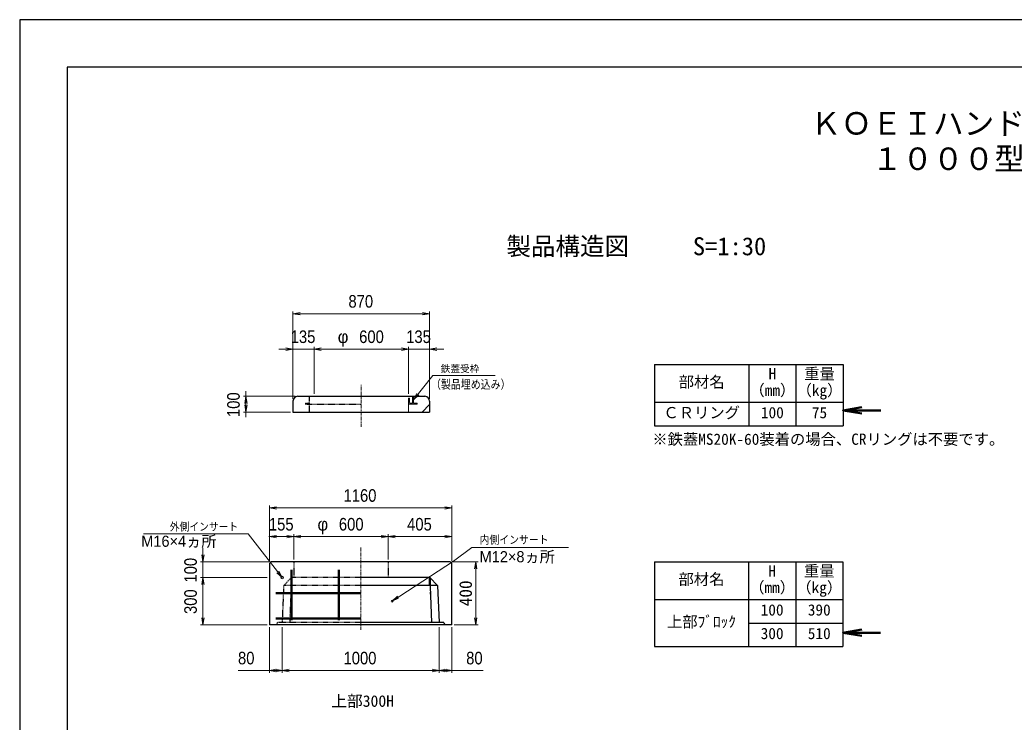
# Model space of a CAD drawing. Units: millimetres, scale not verified. Extents: x -210 to 210, y -148 to 148.
# Drawn here: x -210 to 1, y -0.4 to 148.5 of the extents above; entities that cross this region are included whole.
import ezdxf
from ezdxf.enums import TextEntityAlignment as Align

# ---------------------------------------------------------------- set-up
doc = ezdxf.new("R2010")
doc.units = ezdxf.units.MM
doc.linetypes.add('USER1', pattern=[12.95, 6.35, -3.175, 0.25, -3.175])
doc.linetypes.add('USER2', pattern=[4.7625, 3.175, -1.5875])
doc.layers.add('0-0', color=7, linetype='Continuous')
for name, color, linetype, lineweight in [('0-1_0', 9, 'Continuous', 25), ('0-2_dims', 2, 'Continuous', 13), ('0-3_pen1実線', 4, 'Continuous', 13), ('0-4_pen2実線', 3, 'Continuous', 13), ('0-5_pen3実線', 7, 'Continuous', 25), ('0-6_pen4実線', 6, 'Continuous', 25), ('0-7_pen1一点', 4, 'USER1', 13), ('0-8_pen2破線', 3, 'USER2', 25), ('0-9_鉄筋１', 7, 'Continuous', 50), ('0-A_鉄筋２', 7, 'Continuous', 50)]:
    doc.layers.add(name, color=color, linetype=linetype, lineweight=lineweight)
doc.styles.add('ＭＳ ゴシック', font='')
doc.styles.add('ＭＳ Ｐゴシック', font='')
doc.styles.get('ＭＳ ゴシック').set_extended_font_data('MS Gothic')
doc.styles.get('ＭＳ Ｐゴシック').set_extended_font_data('MS PGothic')

# ---------------------------------------------------------------- blocks, each defined once
blk = doc.blocks.new('部分図 1')
at = {"layer": '0-1_0'}
blk.add_lwpolyline([(0, 0), (12600, 0), (12600, 8910), (0, 8910)], close=True, dxfattribs=at)
at = {"layer": '0-2_dims'}
for p, q in [((1738.43, 6500.9), (1738.43, 7055.84)), ((1738.43, 7040.84), (2608.43, 7040.84)), ((2608.43, 6515.9), (2608.43, 7055.84)), ((1738.43, 6815.84), (1648.43, 6815.84)), ((1738.43, 6500.9), (1738.43, 6830.84)), ((1873.43, 6815.84), (1738.43, 6815.84)), ((1873.43, 6530.9), (1873.43, 6830.84)), ((1873.43, 6530.9), (1873.43, 6830.84)), ((1873.43, 6815.84), (2473.43, 6815.84)), ((1873.43, 6815.84), (1963.43, 6815.84)), ((2473.43, 6815.84), (2383.43, 6815.84)), ((2473.43, 6530.9), (2473.43, 6830.84)), ((2473.43, 6530.9), (2473.43, 6830.84)), ((2473.43, 6815.84), (2608.43, 6815.84)), ((2608.43, 6500.9), (2608.43, 6830.84)), ((2608.43, 6815.84), (2698.43, 6815.84)), ((1438.48, 6515.9), (1438.48, 6547.71)), ((1753.43, 6515.9), (1423.48, 6515.9)), ((1438.48, 6515.9), (1438.48, 6415.9)), ((1723.43, 6415.9), (1423.48, 6415.9)), ((1438.48, 6415.9), (1438.48, 6384.08)), ((1589.43, 5468), (1589.43, 5821.21)), ((2749.43, 5806.21), (1589.43, 5806.21)), ((2749.43, 5468), (2749.43, 5821.21)), ((1589.43, 5468), (1589.43, 5638.26)), ((1744.43, 5478), (1744.43, 5638.26)), ((1744.43, 5478), (1744.43, 5638.26)), ((2344.43, 5478), (2344.43, 5638.26)), ((2344.43, 5478), (2344.43, 5638.26)), ((2749.43, 5468), (2749.43, 5638.26)), ((1589.43, 5623.26), (1585.11, 5623.26)), ((1744.43, 5623.26), (1589.43, 5623.26)), ((1744.43, 5623.26), (1748.74, 5623.26)), ((1744.43, 5623.26), (2344.43, 5623.26)), ((2344.43, 5623.26), (2749.43, 5623.26)), ((1165.43, 5463), (1165.43, 5553)), ((1584.43, 5463), (1150.43, 5463)), ((1165.43, 5363), (1165.43, 5463)), ((1574.43, 5363), (1150.43, 5363)), ((1574.43, 5363), (1150.43, 5363)), ((1165.43, 5363), (1165.43, 5063)), ((1165.43, 5363), (1165.43, 5273)), ((1574.43, 5063), (1150.43, 5063)), ((1589.43, 5048), (1589.43, 4757)), ((1669.43, 5048), (1669.43, 4757)), ((1669.43, 5048), (1669.43, 4757)), ((2669.43, 5048), (2669.43, 4757)), ((2669.43, 5048), (2669.43, 4757)), ((2749.43, 5048), (2749.43, 4757)), ((1669.43, 4772), (2669.43, 4772))]:
    blk.add_line(p, q, dxfattribs=at)
at = {"layer": '0-2_dims', "lineweight": 18}
for p, q in [((2674.44, 6649.25), (3025.91, 6649.25)), ((1408.57, 5640.91), (787.1, 5640.91)), ((2876.85, 5553.28), (3493.32, 5553.28)), ((2754.43, 5463), (2917.43, 5463)), ((2902.43, 5463), (2902.43, 5063)), ((2764.43, 5063), (2917.43, 5063))]:
    blk.add_line(p, q, dxfattribs=at)
at = {"layer": '0-2_dims', "lineweight": 50}
for p, q in [((5240.43, 6426.18), (5481, 6426.18)), ((5238.94, 5012.5), (5479.51, 5012.5))]:
    blk.add_line(p, q, dxfattribs=at)
at = {"layer": '0-2_dims'}
for points in [[(1783.43, 7048.34), (1738.43, 7040.84), (1783.43, 7033.34)], [(2563.43, 7033.34), (2608.43, 7040.84), (2563.43, 7048.34)], [(1693.43, 6808.34), (1738.43, 6815.84), (1693.43, 6823.34)], [(1918.43, 6823.34), (1873.43, 6815.84), (1918.43, 6808.34)], [(1918.43, 6823.34), (1873.43, 6815.84), (1918.43, 6808.34)], [(2428.43, 6808.34), (2473.43, 6815.84), (2428.43, 6823.34)], [(2428.43, 6808.34), (2473.43, 6815.84), (2428.43, 6823.34)], [(2653.43, 6823.34), (2608.43, 6815.84), (2653.43, 6808.34)], [(2505.43, 6493.9), (2629.44, 6649.25), (2674.44, 6649.25)], [(2527.64, 6533.74), (2505.43, 6493.9), (2539.36, 6524.38)], [(1445.98, 6470.9), (1438.48, 6515.9), (1430.98, 6470.9)], [(1430.98, 6460.9), (1438.48, 6415.9), (1445.98, 6460.9)], [(1634.43, 5813.71), (1589.43, 5806.21), (1634.43, 5798.71)], [(2704.43, 5798.71), (2749.43, 5806.21), (2704.43, 5813.71)], [(1669.43, 5363), (1453.57, 5640.91), (1408.57, 5640.91)], [(1634.43, 5630.76), (1589.43, 5623.26), (1634.43, 5615.76)], [(1699.43, 5615.76), (1744.43, 5623.26), (1699.43, 5630.76)], [(1789.43, 5630.76), (1744.43, 5623.26), (1789.43, 5615.76)], [(2299.43, 5615.76), (2344.43, 5623.26), (2299.43, 5630.76)], [(2389.43, 5630.76), (2344.43, 5623.26), (2389.43, 5615.76)], [(2704.43, 5615.76), (2749.43, 5623.26), (2704.43, 5630.76)], [(1157.93, 5508), (1165.43, 5463), (1172.93, 5508)], [(2369.43, 5213), (2760.57, 5468), (2876.85, 5553.28)], [(1635.9, 5393.94), (1669.43, 5363), (1647.75, 5403.14)], [(1172.93, 5318), (1165.43, 5363), (1157.93, 5318)], [(1172.93, 5318), (1165.43, 5363), (1157.93, 5318)], [(2403.03, 5243.86), (2369.43, 5213), (2411.22, 5231.29)], [(1157.93, 5108), (1165.43, 5063), (1172.93, 5108)], [(1669.43, 4772), (1589.43, 4772), (1388.6, 4772)], [(1634.43, 4779.5), (1589.43, 4772), (1634.43, 4764.5)], [(1624.43, 4764.5), (1669.43, 4772), (1624.43, 4779.5)], [(1714.43, 4779.5), (1669.43, 4772), (1714.43, 4764.5)], [(2624.43, 4764.5), (2669.43, 4772), (2624.43, 4779.5)], [(2714.43, 4779.5), (2669.43, 4772), (2714.43, 4764.5)], [(2669.43, 4772), (2749.43, 4772), (2950.25, 4772)], [(2704.43, 4764.5), (2749.43, 4772), (2704.43, 4779.5)]]:
    blk.add_lwpolyline(points, dxfattribs=at)
at = {"layer": '0-2_dims', "lineweight": 50}
for points in [[(5360.43, 6446.18), (5240.43, 6426.18), (5360.43, 6406.18)], [(5358.94, 5032.5), (5238.94, 5012.5), (5358.94, 4992.5)]]:
    blk.add_lwpolyline(points, dxfattribs=at)
at = {"layer": '0-2_dims', "lineweight": 18}
for points in [[(2909.93, 5418), (2902.43, 5463), (2894.93, 5418)], [(2894.93, 5108), (2902.43, 5063), (2909.93, 5108)]]:
    blk.add_lwpolyline(points, dxfattribs=at)
at = {"layer": '0-3_pen1実線'}
for p, q in [((2473.43, 6462.92), (2476.4, 6465.9)), ((2505.43, 6494.92), (2526.4, 6515.9)), ((2561.11, 6415.9), (2608.43, 6463.21))]:
    blk.add_line(p, q, dxfattribs=at)
at = {"layer": '0-4_pen2実線'}
for p, q in [((2473.43, 6503.4), (2473.43, 6465.9)), ((2473.43, 6503.4), (2479.43, 6503.4)), ((2529.43, 6465.9), (2473.43, 6465.9)), ((2473.43, 6465.9), (2473.43, 6415.9)), ((2499.43, 6471.9), (2479.43, 6471.9)), ((2499.43, 6515.9), (2499.43, 6471.9)), ((2505.43, 6515.9), (2505.43, 6471.9)), ((2529.43, 6471.9), (2505.43, 6471.9)), ((2529.43, 6471.9), (2529.43, 6465.9))]:
    blk.add_line(p, q, dxfattribs=at)
at = {"layer": '0-4_pen2実線', "linetype": 'USER2'}
blk.add_line((2479.43, 6503.4), (2479.43, 6471.9), dxfattribs=at)
at = {"layer": '0-4_pen2実線'}
for centre, radius in [((1669.43, 5363), 8), ((2369.43, 5213), 6)]:
    blk.add_circle(centre, radius, dxfattribs=at)
at = {"layer": '0-5_pen3実線'}
for p, q in [((4640.43, 6718.68), (4640.43, 6328.68)), ((4940.43, 6718.68), (4940.43, 6328.68)), ((1738.43, 6485.9), (1738.43, 6415.9)), ((1768.43, 6515.9), (2578.43, 6515.9)), ((2608.43, 6485.9), (2608.43, 6415.9)), ((4040.43, 6478.68), (5240.43, 6478.68)), ((1738.43, 6415.9), (2608.43, 6415.9)), ((1589.43, 5453), (1599.43, 5463)), ((1589.43, 5453), (1589.43, 5063)), ((2739.43, 5463), (1599.43, 5463)), ((2749.43, 5453), (2739.43, 5463)), ((2749.43, 5063), (2749.43, 5453)), ((4638.94, 5463.88), (4638.94, 4923.88)), ((4938.94, 5463.88), (4938.94, 4923.88)), ((2609.43, 5363), (2169.43, 5363)), ((2609.43, 5363), (2659.43, 5313)), ((2609.43, 5363), (2620.92, 5078)), ((2659.43, 5313), (2169.43, 5313)), ((2659.43, 5313), (2669.43, 5078)), ((4038.94, 5223.88), (5238.94, 5223.88)), ((2699.43, 5078), (2169.43, 5078)), ((2699.43, 5078), (2704.43, 5063)), ((4638.94, 5073.88), (5238.94, 5073.88)), ((2749.43, 5063), (1589.43, 5063))]:
    blk.add_line(p, q, dxfattribs=at)
for centre, start, end in [((1768.43, 6485.9), 90, 180), ((2578.43, 6485.9), 0, 90)]:
    blk.add_arc(centre, 30, start, end, dxfattribs=at)
at = {"layer": '0-6_pen4実線'}
for p, q in [((4040.43, 6718.68), (5240.43, 6718.68)), ((4040.43, 6718.68), (4040.43, 6328.68)), ((5240.43, 6718.68), (5240.43, 6328.68)), ((4040.43, 6328.68), (5240.43, 6328.68)), ((4038.94, 5463.88), (5238.94, 5463.88)), ((4038.94, 5463.88), (4038.94, 4923.88)), ((5238.94, 5463.88), (5238.94, 4923.88)), ((4038.94, 4923.88), (5238.94, 4923.88))]:
    blk.add_line(p, q, dxfattribs=at)
blk.add_lwpolyline([(300, 300), (12300, 300), (12300, 8610), (300, 8610)], close=True, dxfattribs=at)
at = {"layer": '0-7_pen1一点'}
for p, q in [((2173.43, 6589.97), (2173.43, 6322.34)), ((2169.43, 5030), (2169.43, 5556.67))]:
    blk.add_line(p, q, dxfattribs=at)
at = {"layer": '0-8_pen2破線'}
for p, q in [((1817.43, 6471.9), (1841.43, 6471.9)), ((1817.43, 6471.9), (1817.43, 6465.9)), ((1817.43, 6465.9), (2173.43, 6465.9)), ((1841.43, 6515.9), (1841.43, 6415.9)), ((1744.43, 5463), (1744.43, 5363)), ((2344.43, 5463), (2344.43, 5363)), ((1679.43, 5313), (1729.43, 5363)), ((1729.43, 5363), (1717.29, 5077.92)), ((2169.43, 5363), (1729.43, 5363)), ((1679.43, 5313), (1669.43, 5078)), ((2169.43, 5313), (1679.43, 5313)), ((1639.43, 5078), (1634.43, 5063)), ((2169.43, 5078), (1639.43, 5078))]:
    blk.add_line(p, q, dxfattribs=at)
at = {"layer": '0-9_鉄筋１'}
for p, q in [((1729.43, 5363), (1729.43, 5093)), ((2029.43, 5363), (2029.43, 5093)), ((2609.43, 5363), (2609.43, 5313)), ((1729.43, 5263), (2169.43, 5263)), ((1729.43, 5103), (2169.43, 5103))]:
    blk.add_line(p, q, dxfattribs=at)
at = {"layer": '0-A_鉄筋２'}
for p, q in [((1729.43, 5363), (1729.43, 5413)), ((2029.43, 5363), (2029.43, 5413)), ((1729.43, 5263), (1629.43, 5263)), ((2609.43, 5263), (2613.46, 5263)), ((1729.43, 5103), (1629.43, 5103))]:
    blk.add_line(p, q, dxfattribs=at)
at = {"layer": '0-2_dims', "color": 7, "style": 'ＭＳ Ｐゴシック'}
for s, height, width, p in [('870', 79.98, 0.9, (2091.61, 7055.84)), ('135', 79.98, 0.9, (1724.11, 6830.84)), ('600', 79.98, 0.9, (2159.79, 6830.84)), ('135', 79.98, 0.9, (2459.11, 6830.84)), ('（製品埋め込み）', 54.61, 0.85, (2616.96, 6547.69)), ('1160', 79.98, 0.9, (2060.33, 5821.21)), ('外側インサート', 50.68, 0.9, (954.28, 5646.19)), ('155', 79.98, 0.9, (1585.11, 5638.26)), ('600', 79.98, 0.9, (2030.79, 5638.26)), ('405', 79.98, 0.9, (2465.11, 5638.26)), ('内側インサート', 51.2, 0.9, (2926.14, 5562.46)), ('80', 79.98, 0.9, (1388.6, 4787)), ('1000', 79.98, 0.9, (2060.33, 4787)), ('80', 79.98, 0.9, (2841.16, 4787))]:
    blk.add_text(s, height=height, dxfattribs=dict(at, width=width)).set_placement(p, align=Align.BOTTOM_LEFT)
for s, height, p in [('φ', 79.98, (2023.43, 6830.84)), ('鉄蓋受枠', 44.11, (2678.73, 6655.79)), ('φ', 79.98, (1894.43, 5638.26)), ('M16×4ヵ所', 70.81, (772.48, 5537.47)), ('M12×8ヵ所', 70.81, (2926.57, 5439))]:
    blk.add_text(s, height=height, dxfattribs=at).set_placement(p, align=Align.BOTTOM_LEFT)
at = {"layer": '0-2_dims', "color": 7, "style": 'ＭＳ Ｐゴシック', "width": 0.9}
for s, p in [('100', (1423.48, 6384.08)), ('100', (1150.43, 5331.18)), ('300', (1150.43, 5131.18))]:
    blk.add_text(s, height=79.98, rotation=90, dxfattribs=at).set_placement(p, align=Align.BOTTOM_LEFT)
at = {"layer": '0-2_dims', "color": 7, "style": 'ＭＳ ゴシック'}
blk.add_text('400', height=80.65, rotation=90, dxfattribs=at).set_placement((2901.93, 5180.5), align=Align.BOTTOM_LEFT)
at = {"layer": '0-5_pen3実線', "style": 'ＭＳ ゴシック'}
for s, height, p in [('\u3000製品構造図\u3000', 114.4, (2941.59, 7378.74)), ('S=1:30', 114.4, (4284.24, 7378.74)), ('部材名', 71.47, (4194.2, 6549.93)), ('H', 71.47, (4766.05, 6602.43)), ('重量', 71.47, (4992.95, 6602.44)), ('（mm）', 71.49, (4644.16, 6497.42)), ('（kg）', 71.49, (4944.16, 6497.42)), ('ＣＲリング', 71.46, (4096.73, 6354.94)), ('100', 71.47, (4717.31, 6354.93)), ('75', 71.44, (5041.7, 6354.95)), ('※鉄蓋MS20K-60装着の場合、CRリングは不要です。', 71.47, (4026, 6186)), ('重量', 71.47, (4991.46, 5347.64)), ('部材名', 71.47, (4192.71, 5295.14)), ('H', 71.47, (4764.56, 5347.63)), ('（mm）', 71.49, (4642.67, 5242.62)), ('（kg）', 71.49, (4942.67, 5242.62)), ('100', 71.47, (4715.82, 5100.14)), ('390', 71.44, (5015.85, 5100.16)), ('上部ﾌﾞﾛｯｸ', 71.48, (4119.58, 5025.13)), ('300', 71.47, (4715.82, 4950.14)), ('510', 71.44, (5015.85, 4950.16)), ('上部300H', 73.31, (1982.43, 4519))]:
    blk.add_text(s, height=height, dxfattribs=at).set_placement(p, align=Align.BOTTOM_LEFT)
at = {"layer": '0-6_pen4実線', "style": 'ＭＳ ゴシック'}
for s, p in [('\u3000ＫＯＥＩハンドホール構造図\u3000', (4837.55, 8137.5)), ('１０００型シリーズ', (5422.51, 7912.5))]:
    blk.add_text(s, height=143, dxfattribs=at).set_placement(p, align=Align.BOTTOM_LEFT)

msp = doc.modelspace()

# ---------------------------------------------------------------- block references
at = {"layer": '0-0', "xscale": 0.0333333, "yscale": 0.0333333}
msp.add_blockref('部分図 1', (-210, -148.5), dxfattribs=at)

doc.saveas('drawing.dxf')
